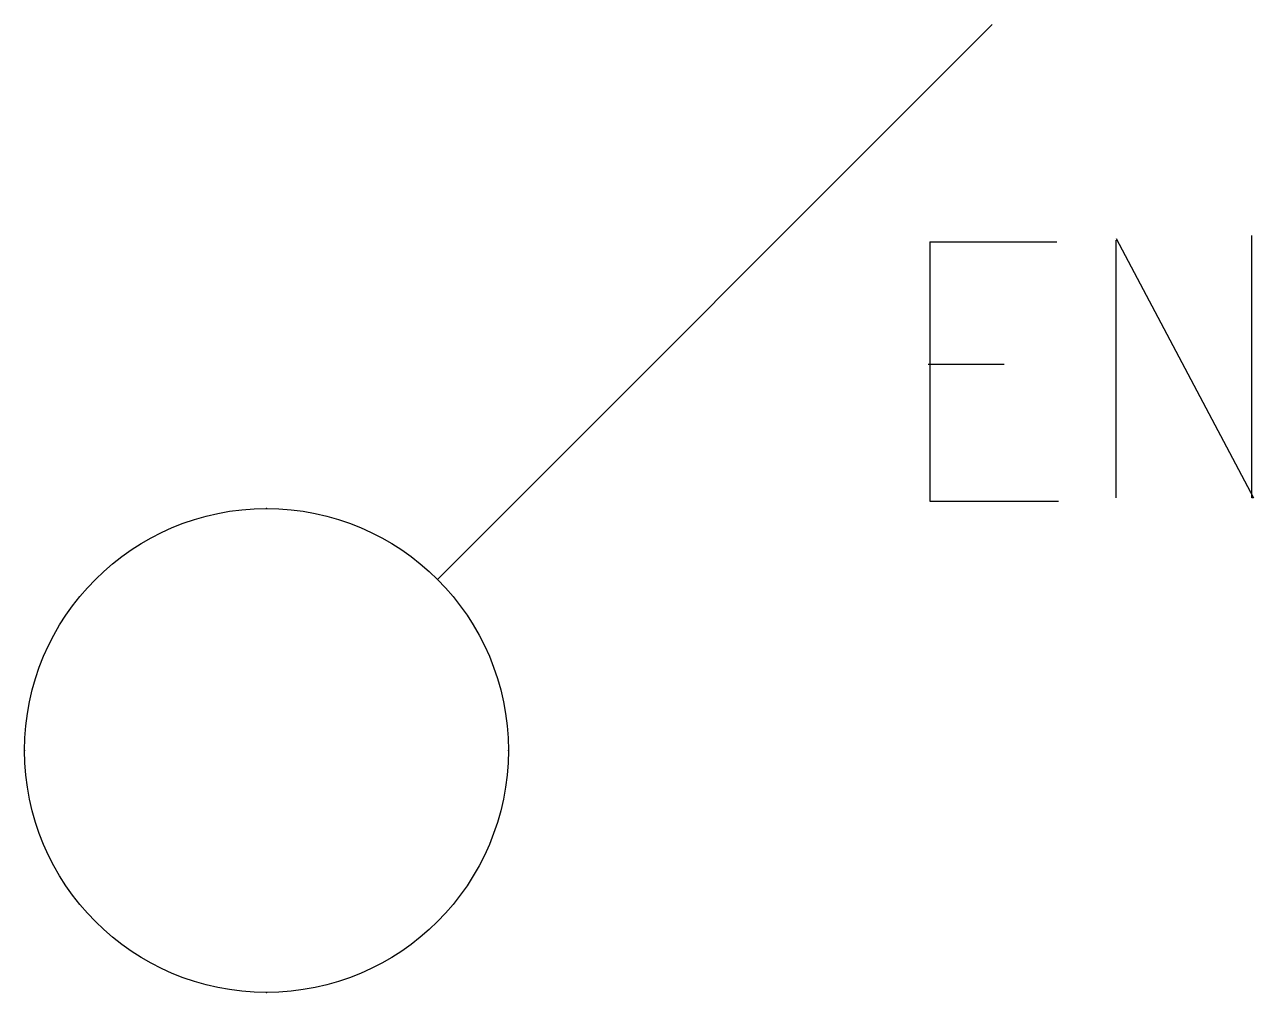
# Model space of a CAD drawing. Header units: millimetres. Extents: x -104 to 425, y -104 to 312.
import ezdxf
from ezdxf.enums import TextEntityAlignment as Align

# ---------------------------------------------------------------- set-up
doc = ezdxf.new("R2010")
doc.units = ezdxf.units.MM
doc.styles.add('_TEL_DIM', font='SIMPLEX', dxfattribs={"width": 0.8, "height": 3.5, "bigfont": 'HZTXT'})

msp = doc.modelspace()

# ---------------------------------------------------------------- linework, layer by layer
for p, q in [((73.66, 73.66), (312.5, 312.5)), ((285.63, 218.91), (340.4, 218.91)), ((285.63, 218.91), (285.63, 107.35)), ((366, 220.34), (425.04, 108.78)), ((366, 108.78), (366, 219.63)), ((424.33, 108.78), (424.33, 221.76)), ((284.91, 166.33), (317.64, 166.33)), ((285.63, 107.35), (341.11, 107.35)), ((425.04, 108.78), (424.33, 108.78))]:
    msp.add_line(p, q)
msp.add_circle((0, 0), 104.17)
for p in [(0, 104.17), (-104.17, 0), (104.17, 0), (0, -104.17)]:
    msp.add_point(p)

# ---------------------------------------------------------------- texts
at = {"color": 7, "style": '_TEL_DIM', "flags": 1}
msp.add_attdef('A', text='', height=0.01, dxfattribs=at).set_placement((0, -104.17), align=Align.MIDDLE_CENTER)

doc.saveas('drawing.dxf')
